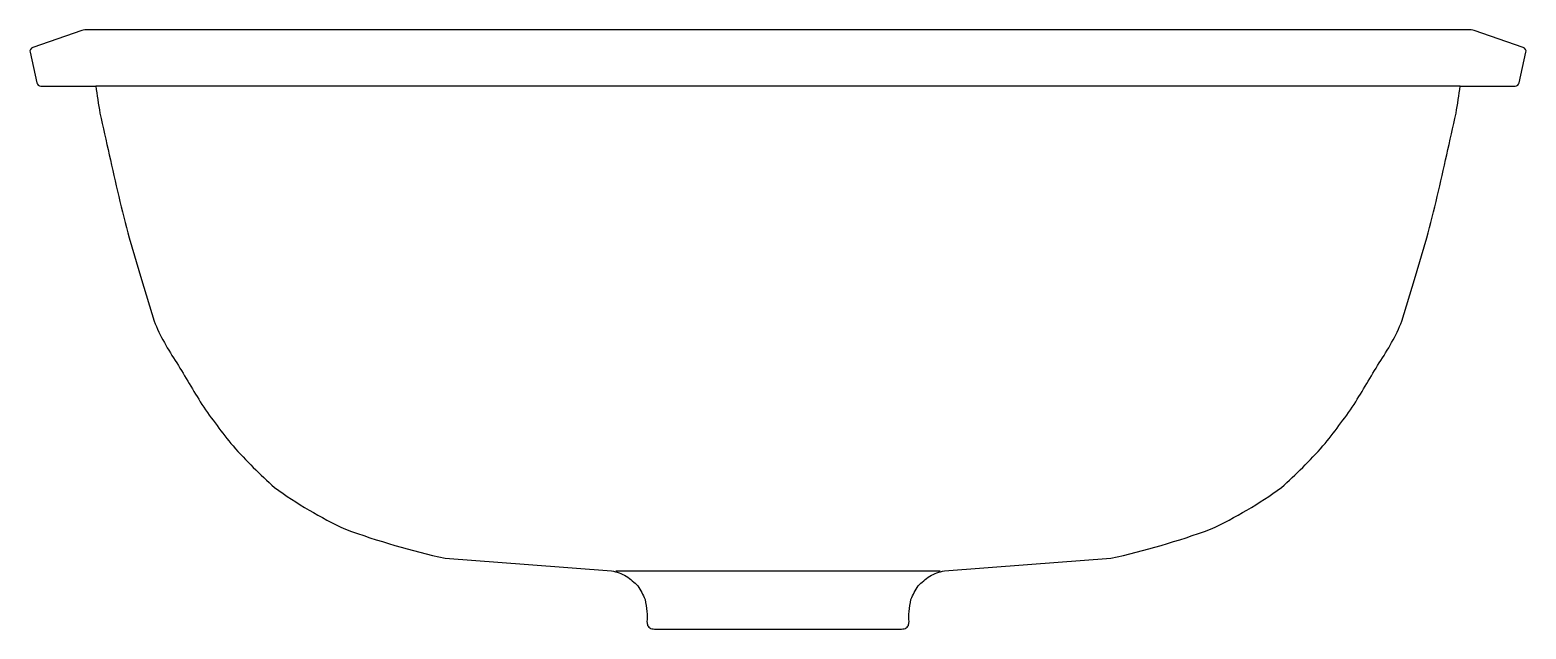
# Model space of a CAD drawing. Extents: x -0.182 to 0.182, y 0.665 to 0.811.
import ezdxf

# ---------------------------------------------------------------- set-up
doc = ezdxf.new("R2010")
doc.units = 0
doc.header["$LTSCALE"] = 0.5
doc.layers.get('0').update_dxf_attribs({"linetype": 'CONTINUOUS'})

msp = doc.modelspace()

# ---------------------------------------------------------------- linework, layer by layer
msp.add_lwpolyline([(0, 0.81097), (-0.16895, 0.81097, 0.083504), (-0.16961, 0.81086), (-0.18161, 0.8067, 0.38104), (-0.18227, 0.80552), (-0.18062, 0.79808, 0.351524), (-0.17963, 0.79728), (-0.16625, 0.79728, 0.004168), (-0.16523, 0.79069, 0.001178), (-0.16067, 0.77042, 0.001503), (-0.15814, 0.76028), (-0.1551, 0.75015), (-0.15206, 0.74001, 0.052896), (-0.14648, 0.72987, 0.003136), (-0.1404, 0.71973, 0.020659), (-0.1328, 0.7096, 0.026055), (-0.12266, 0.69946, 0.044964), (-0.10543, 0.68932, 0.031726), (-0.0811, 0.68223), (-0.06082, 0.68071), (-0.04055, 0.67919, -0.067863), (-0.03697, 0.6779, -0.051644), (-0.03417, 0.67549, -0.043969), (-0.03241, 0.67222, -0.021834), (-0.03193, 0.66927, -0.024009), (-0.03193, 0.66679, 0.021235), (-0.0318, 0.66589, 0.13462), (-0.03104, 0.66513, 0.02879), (-0.02973, 0.66499), (-0.02103, 0.66499), (-0.00696, 0.66499), (0, 0.66499), (0.00696, 0.66499), (0.02103, 0.66499), (0.02973, 0.66499, 0.02879), (0.03104, 0.66513, 0.13462), (0.0318, 0.66589, 0.021235), (0.03193, 0.66679, -0.024009), (0.03193, 0.66927, -0.021834), (0.03241, 0.67222, -0.043969), (0.03417, 0.67549, -0.051644), (0.03697, 0.6779, -0.067863), (0.04055, 0.67919), (0.06082, 0.68071), (0.0811, 0.68223, 0.031726), (0.10543, 0.68932, 0.044964), (0.12266, 0.69946, 0.026055), (0.1328, 0.7096, 0.020659), (0.1404, 0.71973, 0.003136), (0.14648, 0.72987, 0.052896), (0.15206, 0.74001), (0.1551, 0.75015), (0.15814, 0.76028, 0.001503), (0.16067, 0.77042, 0.001178), (0.16523, 0.79069, 0.004168), (0.16625, 0.79728), (0.17963, 0.79728, 0.351524), (0.18062, 0.79808), (0.18227, 0.80552, 0.38104), (0.18161, 0.8067), (0.16961, 0.81086, 0.083504), (0.16895, 0.81097)], format="xyb", close=True)
msp.add_lwpolyline([(0.16625, 0.79728), (0, 0.79728), (-0.16625, 0.79728, -0.351524)], format="xyb")
msp.add_lwpolyline([(-0.03953, 0.67919), (0.03953, 0.67919)])

doc.saveas('drawing.dxf')
